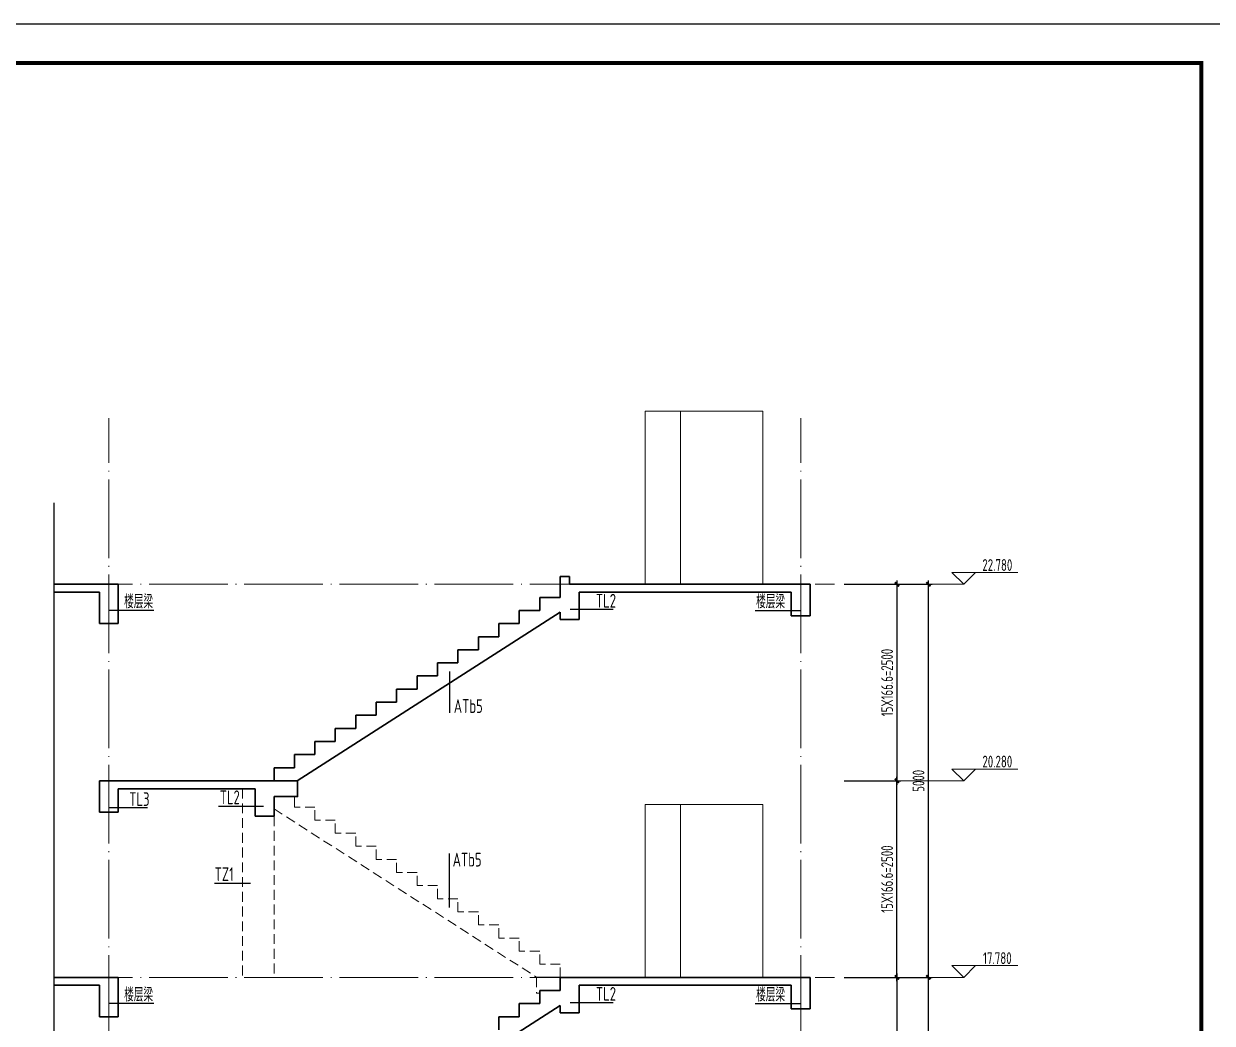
# Model space of a CAD drawing. Extents: x 56246 to 893198, y -950445 to -423535.
# Drawn here: x 471734 to 486851, y -472867 to -460155 of the extents above; entities that cross this region are included whole.
import ezdxf
from ezdxf.enums import TextEntityAlignment as Align

# ---------------------------------------------------------------- set-up
doc = ezdxf.new("R2010")
doc.units = 0
doc.header["$LTSCALE"] = 500
doc.linetypes.add('DOTE', pattern=[2.42, 2, -0.2, 0.02, -0.2])
doc.linetypes.add('HIDDEN', pattern=[0.375, 0.25, -0.125])
for name, color, linetype, lineweight in [('0S-楼梯-不可见', 2, 'HIDDEN', 18), ('0S-楼梯-尺寸', 21, 'Continuous', 13), ('0S-楼梯-线', 2, 'Continuous', 30), ('0S-详图-轴线', 1, 'DOTE', 13)]:
    doc.layers.add(name, color=color, linetype=linetype, lineweight=lineweight)
doc.layers.add('0S-草图', color=9, linetype='Continuous', lineweight=20, plot=False)
for name, color, linetype in [('OTHER', 7, 'Continuous'), ('T-TK', 157, 'Continuous'), ('TEXT_LT', 90, 'Continuous'), ('照明平面标注层', 111, 'Continuous')]:
    doc.layers.add(name, color=color, linetype=linetype)
doc.styles.add('TSSD_DIMENSION', font='tssdeng.shx', dxfattribs={"width": 0.7, "bigfont": 'Hztxt.shx'})
doc.styles.add('TSSD_Rein', font='Tssdeng.shx', dxfattribs={"width": 0.7, "bigfont": 'hztxt.shx'})
doc.dimstyles.new('TSSD_50_50', dxfattribs={"dimtxt": 150, "dimasz": 50, "dimexe": 50, "dimexo": 125, "dimgap": 50, "dimtad": 1, "dimdec": 0, "dimzin": 0, "dimdsep": 46, "dimtxsty": 'TSSD_DIMENSION', "dimblk": 'ARCHTICK', "dimblk1": 'ARCHTICK', "dimblk2": 'ARCHTICK', "dimcen": 0, "dimdle": 50, "dimclrt": 7, "dimadec": 0, "dimazin": 0, "dimtfac": 1, "dimtdec": 0, "dimtix": 1, "dimtmove": 2, "dimatfit": 3, "dimfxl": 1, "dimtolj": 1, "dimtzin": 0, "dimarcsym": 0})

# ---------------------------------------------------------------- blocks, each defined once
blk = doc.blocks.new('_ArchTick')
at = {"color": 0, "linetype": 'ByBlock', "const_width": 0.5}
blk.add_lwpolyline([(-0.53, -0.53), (0.53, 0.53)], dxfattribs=at)
blk = doc.blocks.new('*D689')
at = {"layer": '0S-楼梯-尺寸', "color": 0, "lineweight": -2, "transparency": 16777216}
for p, q in [((483240, -477334), (483240, -472234)), ((482170, -472284), (483290, -472284)), ((482170, -477284), (483290, -477284))]:
    blk.add_line(p, q, dxfattribs=at)
at = {"layer": 'Defpoints', "color": 0, "transparency": 16777216}
for p in [(482045, -472284), (483240, -472284), (482045, -477284)]:
    blk.add_point(p, dxfattribs=at)
at = {"layer": '0S-楼梯-尺寸', "color": 0, "lineweight": -2, "transparency": 16777216, "xscale": 50, "yscale": 50, "zscale": 50}
for p, rotation in [((483240, -472284), 90), ((483240, -477284), 270)]:
    blk.add_blockref('_ArchTick', p, dxfattribs=dict(at, rotation=rotation))
at = {"layer": '0S-楼梯-尺寸', "color": 7, "transparency": 16777216, "insert": (483115, -474784), "char_height": 150, "attachment_point": 5, "rotation": 90, "style": 'TSSD_DIMENSION'}
blk.add_mtext('\\A1;5000', dxfattribs=at)
blk = doc.blocks.new('*D690')
at = {"layer": '0S-楼梯-尺寸', "color": 0, "lineweight": -2, "transparency": 16777216}
for p, q in [((483240, -472334), (483240, -467234)), ((482170, -467284), (483290, -467284)), ((482170, -472284), (483290, -472284))]:
    blk.add_line(p, q, dxfattribs=at)
at = {"layer": 'Defpoints', "color": 0, "transparency": 16777216}
for p in [(482045, -467284), (483240, -467284), (482045, -472284)]:
    blk.add_point(p, dxfattribs=at)
at = {"layer": '0S-楼梯-尺寸', "color": 0, "lineweight": -2, "transparency": 16777216, "xscale": 50, "yscale": 50, "zscale": 50}
for p, rotation in [((483240, -467284), 90), ((483240, -472284), 270)]:
    blk.add_blockref('_ArchTick', p, dxfattribs=dict(at, rotation=rotation))
at = {"layer": '0S-楼梯-尺寸', "color": 7, "transparency": 16777216, "insert": (483115, -469784), "char_height": 150, "attachment_point": 5, "rotation": 90, "style": 'TSSD_DIMENSION'}
blk.add_mtext('\\A1;5000', dxfattribs=at)
blk = doc.blocks.new('*D695')
at = {"layer": '0S-楼梯-尺寸', "color": 0, "lineweight": -2, "transparency": 16777216}
for p, q in [((482840, -472234), (482840, -474834)), ((482170, -472284), (482890, -472284)), ((482170, -474784), (482890, -474784))]:
    blk.add_line(p, q, dxfattribs=at)
at = {"layer": 'Defpoints', "color": 0, "transparency": 16777216}
for p in [(482045, -472284), (482045, -474784), (482840, -474784)]:
    blk.add_point(p, dxfattribs=at)
at = {"layer": '0S-楼梯-尺寸', "color": 0, "lineweight": -2, "transparency": 16777216, "xscale": 50, "yscale": 50, "zscale": 50}
for p, rotation in [((482840, -472284), 90), ((482840, -474784), 270)]:
    blk.add_blockref('_ArchTick', p, dxfattribs=dict(at, rotation=rotation))
at = {"layer": '0S-楼梯-尺寸', "color": 7, "transparency": 16777216, "insert": (482715, -473534), "char_height": 150, "attachment_point": 5, "rotation": 90, "style": 'TSSD_DIMENSION'}
blk.add_mtext('\\A1;15X166.6=2500', dxfattribs=at)
blk = doc.blocks.new('*D696')
at = {"layer": '0S-楼梯-尺寸', "color": 0, "lineweight": -2, "transparency": 16777216}
for p, q in [((482170, -469784), (482890, -469784)), ((482840, -472334), (482840, -469734)), ((482170, -472284), (482890, -472284))]:
    blk.add_line(p, q, dxfattribs=at)
at = {"layer": 'Defpoints', "color": 0, "transparency": 16777216}
for p in [(482045, -469784), (482840, -469784), (482045, -472284)]:
    blk.add_point(p, dxfattribs=at)
at = {"layer": '0S-楼梯-尺寸', "color": 0, "lineweight": -2, "transparency": 16777216, "xscale": 50, "yscale": 50, "zscale": 50}
for p, rotation in [((482840, -469784), 90), ((482840, -472284), 270)]:
    blk.add_blockref('_ArchTick', p, dxfattribs=dict(at, rotation=rotation))
at = {"layer": '0S-楼梯-尺寸', "color": 7, "transparency": 16777216, "insert": (482715, -471034), "char_height": 150, "attachment_point": 5, "rotation": 90, "style": 'TSSD_DIMENSION'}
blk.add_mtext('\\A1;15X166.6=2500', dxfattribs=at)
blk = doc.blocks.new('*D697')
at = {"layer": '0S-楼梯-尺寸', "color": 0, "lineweight": -2, "transparency": 16777216}
for p, q in [((482840, -467234), (482840, -469834)), ((482170, -467284), (482890, -467284)), ((482170, -469784), (482890, -469784))]:
    blk.add_line(p, q, dxfattribs=at)
at = {"layer": 'Defpoints', "color": 0, "transparency": 16777216}
for p in [(482045, -467284), (482045, -469784), (482840, -469784)]:
    blk.add_point(p, dxfattribs=at)
at = {"layer": '0S-楼梯-尺寸', "color": 0, "lineweight": -2, "transparency": 16777216, "xscale": 50, "yscale": 50, "zscale": 50}
for p, rotation in [((482840, -467284), 90), ((482840, -469784), 270)]:
    blk.add_blockref('_ArchTick', p, dxfattribs=dict(at, rotation=rotation))
at = {"layer": '0S-楼梯-尺寸', "color": 7, "transparency": 16777216, "insert": (482715, -468534), "char_height": 150, "attachment_point": 5, "rotation": 90, "style": 'TSSD_DIMENSION'}
blk.add_mtext('\\A1;15X166.6=2500', dxfattribs=at)
blk = doc.blocks.new('A0-DWF')
at = {"layer": 'T-TK'}
blk.add_line((0, 0), (118900, 0), dxfattribs=at)
at = {"layer": 'T-TK', "const_width": 100}
blk.add_lwpolyline([(2500, -83100), (117900, -83100), (117900, -1000), (2500, -1000)], close=True, dxfattribs=at)

msp = doc.modelspace()

# ---------------------------------------------------------------- linework, layer by layer
at = {"const_width": 15, "elevation": -47.6426}
for points in [[(474916.9473, -469783.896), (475216.9473, -469783.896)], [(478556.9473, -472283.896), (478256.9473, -472283.896)]]:
    msp.add_lwpolyline(points, dxfattribs=at)
at = {"layer": '0S-楼梯-不可见'}
for p, q in [((474516.9473, -469883.896, -47.6426), (474516.9473, -472283.896, -47.6426)), ((475176.9473, -470117.2293, -47.6426), (475176.9473, -469983.896, -47.6426)), ((475436.9473, -470117.2293, -47.6426), (475176.9473, -470117.2293, -47.6426)), ((475436.9473, -470283.896, -47.6426), (475436.9473, -470117.2293, -47.6426)), ((474916.9473, -470140.6137, -47.6426), (478260.4677, -472283.896, -47.6426)), ((474916.9473, -470233.896, -47.6426), (474916.9473, -472283.896, -47.6426)), ((475696.9473, -470283.896, -47.6426), (475436.9473, -470283.896, -47.6426)), ((475696.9473, -470450.5627, -47.6426), (475696.9473, -470283.896, -47.6426)), ((475956.9473, -470450.5627, -47.6426), (475696.9473, -470450.5627, -47.6426)), ((475956.9473, -470617.2293, -47.6426), (475956.9473, -470450.5627, -47.6426)), ((476216.9473, -470617.2293, -47.6426), (475956.9473, -470617.2293, -47.6426)), ((476216.9473, -470783.896, -47.6426), (476216.9473, -470617.2293, -47.6426)), ((476476.9473, -470783.896, -47.6426), (476216.9473, -470783.896, -47.6426)), ((476476.9473, -470950.5627, -47.6426), (476476.9473, -470783.896, -47.6426)), ((476736.9473, -470950.5627, -47.6426), (476476.9473, -470950.5627, -47.6426)), ((476736.9473, -471117.2293, -47.6426), (476736.9473, -470950.5627, -47.6426)), ((476996.9473, -471117.2293, -47.6426), (476736.9473, -471117.2293, -47.6426)), ((476996.9473, -471283.896, -47.6426), (476996.9473, -471117.2293, -47.6426)), ((477256.9473, -471283.896, -47.6426), (476996.9473, -471283.896, -47.6426)), ((477256.9473, -471450.5627, -47.6426), (477256.9473, -471283.896, -47.6426)), ((477516.9473, -471450.5627, -47.6426), (477256.9473, -471450.5627, -47.6426)), ((477516.9473, -471617.2293, -47.6426), (477516.9473, -471450.5627, -47.6426)), ((477776.9473, -471617.2293, -47.6426), (477516.9473, -471617.2293, -47.6426)), ((477776.9473, -471783.896, -47.6426), (477776.9473, -471617.2293, -47.6426)), ((478036.9473, -471783.896, -47.6426), (477776.9473, -471783.896, -47.6426)), ((478036.9473, -471950.5627, -47.6426), (478036.9473, -471783.896, -47.6426)), ((478296.9473, -471950.5627, -47.6426), (478036.9473, -471950.5627, -47.6426)), ((478296.9473, -472117.2293, -47.6426), (478296.9473, -471950.5627, -47.6426)), ((478556.9473, -472117.2293, -47.6426), (478296.9473, -472117.2293, -47.6426)), ((478556.9473, -472283.896, -47.6426), (478556.9473, -472117.2293, -47.6426))]:
    msp.add_line(p, q, dxfattribs=at)
at = {"layer": '0S-楼梯-不可见', "elevation": -47.6426}
msp.add_lwpolyline([(478556.9473, -472283.896), (478256.9473, -472283.896), (478256.9473, -472483.896), (478296.9473, -472483.896)], dxfattribs=at)
at = {"layer": '0S-楼梯-尺寸'}
for p, q in [((483690.3426, -467283.896, -47.6426), (483540.3426, -467133.896, -47.6426)), ((483540.3426, -467133.896, -47.6426), (483840.3426, -467133.896, -47.6426)), ((483840.3426, -467133.896, -47.6426), (483690.3426, -467283.896, -47.6426)), ((483690.3426, -467133.896, -47.6426), (484378.914, -467133.896, -47.6426)), ((483690.3426, -467283.896, -47.6426), (483290.3426, -467283.896, -47.6426)), ((483690.3426, -469783.896, -47.6426), (483540.3426, -469633.896, -47.6426)), ((483540.3426, -469633.896, -47.6426), (483840.3426, -469633.896, -47.6426)), ((483840.3426, -469633.896, -47.6426), (483690.3426, -469783.896, -47.6426)), ((483690.3426, -469633.896, -47.6426), (484378.914, -469633.896, -47.6426)), ((483690.3426, -469783.896, -47.6426), (482890.3426, -469783.896, -47.6426)), ((483540.3426, -472133.896, -47.6426), (483840.3426, -472133.896, -47.6426)), ((483690.3426, -472283.896, -47.6426), (483540.3426, -472133.896, -47.6426)), ((483690.3426, -472133.896, -47.6426), (484378.914, -472133.896, -47.6426)), ((483840.3426, -472133.896, -47.6426), (483690.3426, -472283.896, -47.6426)), ((483690.3426, -472283.896, -47.6426), (483290.3426, -472283.896, -47.6426))]:
    msp.add_line(p, q, dxfattribs=at)
at = {"layer": '0S-楼梯-线'}
for p, q in [((478556.9473, -467183.896, -47.6426), (478676.9473, -467183.896, -47.6426)), ((478556.9473, -467183.896, -47.6426), (478556.9473, -467450.5627, -47.6426)), ((478676.9473, -467183.896, -47.6426), (478676.9473, -467283.896, -47.6426)), ((472936.6249, -467283.896, -47.6426), (472118.9766, -467283.896, -47.6426)), ((472118.9766, -467383.896, -47.6426), (472696.6249, -467383.896, -47.6426)), ((472696.6249, -467783.896, -47.6426), (472696.6249, -467383.896, -47.6426)), ((472936.6249, -467783.896, -47.6426), (472936.6249, -467283.896, -47.6426)), ((481736.6249, -467283.896, -47.6426), (478676.9473, -467283.896, -47.6426)), ((478796.9473, -467383.896, -47.6426), (481496.6249, -467383.896, -47.6426)), ((478796.9473, -467383.896, -47.6426), (478796.9473, -467733.896, -47.6426)), ((481496.6249, -467383.896, -47.6426), (481496.6249, -467683.896, -47.6426)), ((481736.6249, -467283.896, -47.6426), (481736.6249, -467683.896, -47.6426)), ((478296.9473, -467450.5627, -47.6426), (478296.9473, -467617.2293, -47.6426)), ((478556.9473, -467450.5627, -47.6426), (478296.9473, -467450.5627, -47.6426)), ((475213.4269, -469783.896, -47.6426), (478556.9473, -467640.6137, -47.6426)), ((478296.9473, -467617.2293, -47.6426), (478036.9473, -467617.2293, -47.6426)), ((478036.9473, -467617.2293, -47.6426), (478036.9473, -467783.896, -47.6426)), ((478556.9473, -467640.6137, -47.6426), (478556.9473, -467733.896, -47.6426)), ((481736.6249, -467683.896, -47.6426), (481496.6249, -467683.896, -47.6426)), ((472936.6249, -467783.896, -47.6426), (472696.6249, -467783.896, -47.6426)), ((477776.9473, -467783.896, -47.6426), (477776.9473, -467950.5627, -47.6426)), ((478036.9473, -467783.896, -47.6426), (477776.9473, -467783.896, -47.6426)), ((478796.9473, -467733.896, -47.6426), (478556.9473, -467733.896, -47.6426)), ((477516.9473, -467950.5627, -47.6426), (477516.9473, -468117.2293, -47.6426)), ((477776.9473, -467950.5627, -47.6426), (477516.9473, -467950.5627, -47.6426)), ((477256.9473, -468117.2293, -47.6426), (477256.9473, -468283.896, -47.6426)), ((477516.9473, -468117.2293, -47.6426), (477256.9473, -468117.2293, -47.6426)), ((477256.9473, -468283.896, -47.6426), (476996.9473, -468283.896, -47.6426)), ((476996.9473, -468283.896, -47.6426), (476996.9473, -468450.5627, -47.6426)), ((476736.9473, -468450.5627, -47.6426), (476736.9473, -468617.2293, -47.6426)), ((476996.9473, -468450.5627, -47.6426), (476736.9473, -468450.5627, -47.6426)), ((476476.9473, -468617.2293, -47.6426), (476476.9473, -468783.896, -47.6426)), ((476736.9473, -468617.2293, -47.6426), (476476.9473, -468617.2293, -47.6426)), ((476216.9473, -468783.896, -47.6426), (476216.9473, -468950.5627, -47.6426)), ((476476.9473, -468783.896, -47.6426), (476216.9473, -468783.896, -47.6426)), ((476216.9473, -468950.5627, -47.6426), (475956.9473, -468950.5627, -47.6426)), ((475956.9473, -468950.5627, -47.6426), (475956.9473, -469117.2293, -47.6426)), ((475696.9473, -469117.2293, -47.6426), (475696.9473, -469283.896, -47.6426)), ((475956.9473, -469117.2293, -47.6426), (475696.9473, -469117.2293, -47.6426)), ((475436.9473, -469283.896, -47.6426), (475436.9473, -469450.5627, -47.6426)), ((475696.9473, -469283.896, -47.6426), (475436.9473, -469283.896, -47.6426)), ((475176.9473, -469450.5627, -47.6426), (475176.9473, -469617.2293, -47.6426)), ((475436.9473, -469450.5627, -47.6426), (475176.9473, -469450.5627, -47.6426)), ((474916.9473, -469617.2293, -47.6426), (474916.9473, -469783.896, -47.6426)), ((475176.9473, -469617.2293, -47.6426), (474916.9473, -469617.2293, -47.6426)), ((472696.6249, -470183.896, -47.6426), (472696.6249, -469783.896, -47.6426)), ((475176.9473, -469783.896, -47.6426), (472696.6249, -469783.896, -47.6426)), ((472936.6249, -470183.896, -47.6426), (472936.6249, -469883.896, -47.6426)), ((472936.6249, -469883.896, -47.6426), (474676.9473, -469883.896, -47.6426)), ((474676.9473, -470233.896, -47.6426), (474676.9473, -469883.896, -47.6426)), ((474916.9473, -470233.896, -47.6426), (474916.9473, -469983.896, -47.6426)), ((472936.6249, -470183.896, -47.6426), (472696.6249, -470183.896, -47.6426)), ((474916.9473, -470233.896, -47.6426), (474676.9473, -470233.896, -47.6426)), ((472936.6249, -472283.896, -47.6426), (472118.9766, -472283.896, -47.6426)), ((472118.9766, -472383.896, -47.6426), (472696.6249, -472383.896, -47.6426)), ((472696.6249, -472783.896, -47.6426), (472696.6249, -472383.896, -47.6426)), ((472936.6249, -472783.896, -47.6426), (472936.6249, -472283.896, -47.6426)), ((481736.6249, -472283.896, -47.6426), (478556.9473, -472283.896, -47.6426)), ((478556.9473, -472283.896, -47.6426), (478556.9473, -472450.5627, -47.6426)), ((478796.9473, -472383.896, -47.6426), (481496.6249, -472383.896, -47.6426)), ((478796.9473, -472383.896, -47.6426), (478796.9473, -472733.896, -47.6426)), ((481496.6249, -472383.896, -47.6426), (481496.6249, -472683.896, -47.6426)), ((481736.6249, -472683.896, -47.6426), (481736.6249, -472283.896, -47.6426)), ((478556.9473, -472450.5627, -47.6426), (478296.9473, -472450.5627, -47.6426)), ((478296.9473, -472450.5627, -47.6426), (478296.9473, -472617.2293, -47.6426)), ((475213.4269, -474783.896, -47.6426), (478556.9473, -472640.6137, -47.6426)), ((478296.9473, -472617.2293, -47.6426), (478036.9473, -472617.2293, -47.6426)), ((478036.9473, -472617.2293, -47.6426), (478036.9473, -472783.896, -47.6426)), ((478556.9473, -472640.6137, -47.6426), (478556.9473, -472733.896, -47.6426)), ((481736.6249, -472683.896, -47.6426), (481496.6249, -472683.896, -47.6426)), ((472936.6249, -472783.896, -47.6426), (472696.6249, -472783.896, -47.6426)), ((478036.9473, -472783.896, -47.6426), (477776.9473, -472783.896, -47.6426)), ((477776.9473, -472783.896, -47.6426), (477776.9473, -472950.5627, -47.6426)), ((478796.9473, -472733.896, -47.6426), (478556.9473, -472733.896, -47.6426))]:
    msp.add_line(p, q, dxfattribs=at)
at = {"layer": '0S-楼梯-线', "elevation": -47.6426}
msp.add_lwpolyline([(474916.9473, -469783.896), (475216.9473, -469783.896), (475216.9473, -469983.896), (474916.9473, -469983.896)], dxfattribs=at)
at = {"layer": '0S-草图'}
for p, q in [((479636.6249, -467283.896, -47.6426), (479636.6249, -465083.896, -47.6426)), ((481136.6249, -465083.896, -47.6426), (479636.6249, -465083.896, -47.6426)), ((480086.6249, -467283.896, -47.6426), (480086.6249, -465083.896, -47.6426)), ((481136.6249, -467283.896, -47.6426), (481136.6249, -465083.896, -47.6426)), ((479636.6249, -472283.896, -47.6426), (479636.6249, -470083.896, -47.6426)), ((481136.6249, -470083.896, -47.6426), (479636.6249, -470083.896, -47.6426)), ((480086.6249, -472283.896, -47.6426), (480086.6249, -470083.896, -47.6426)), ((481136.6249, -472283.896, -47.6426), (481136.6249, -470083.896, -47.6426))]:
    msp.add_line(p, q, dxfattribs=at)
at = {"layer": '0S-详图-轴线'}
for p, q in [((472816.6249, -491150.1371, -47.6426), (472816.6249, -465169.806, -47.6426)), ((481616.6249, -491150.1371, -47.6426), (481616.6249, -465169.806, -47.6426)), ((472118.9766, -467283.896, -47.6426), (482044.5728, -467283.896, -47.6426)), ((472118.9766, -472283.896, -47.6426), (482044.5728, -472283.896, -47.6426))]:
    msp.add_line(p, q, dxfattribs=at)
at = {"layer": 'OTHER'}
msp.add_line((472118.9766, -478866.1188, -47.6426), (472118.9766, -466249.4816, -47.6426), dxfattribs=at)
at = {"layer": 'TEXT_LT'}
for p, q in [((473390.1609, -467616.0567, -47.6426), (472816.6249, -467616.0567, -47.6426)), ((479232.3884, -467606.1805, -47.6426), (478682.4597, -467606.1805, -47.6426)), ((481035.9153, -467616.0567, -47.6426), (481609.4513, -467616.0567, -47.6426)), ((477147.6678, -468393.2347, -47.6426), (477147.6678, -468918.633, -47.6426)), ((473306.104, -470128.8731, -47.6426), (472819.2408, -470128.8731, -47.6426)), ((474212.5248, -470106.1805, -47.6426), (474783.3094, -470106.1805, -47.6426)), ((477147.6678, -471393.2347, -47.6426), (477147.6678, -470709.0981, -47.6426)), ((474160.8212, -471083.896, -47.6426), (474616.6437, -471083.896, -47.6426)), ((473390.1609, -472616.0567, -47.6426), (472816.6249, -472616.0567, -47.6426)), ((479232.3884, -472606.1805, -47.6426), (478682.4597, -472606.1805, -47.6426)), ((481035.9153, -472616.0567, -47.6426), (481609.4513, -472616.0567, -47.6426))]:
    msp.add_line(p, q, dxfattribs=at)

# ---------------------------------------------------------------- block references
at = {"layer": '照明平面标注层', "xscale": 0.5, "yscale": 0.5, "zscale": 0.5}
msp.add_blockref('A0-DWF', (427763.4361, -460154.8059), dxfattribs=at)

# ---------------------------------------------------------------- texts
at = {"layer": '0S-楼梯-尺寸', "style": 'TSSD_DIMENSION', "width": 0.7}
for s, p in [('22.780', (484117.4784, -467038.9959, -47.6426)), ('20.280', (484117.4784, -469538.9959, -47.6426)), ('17.780', (484117.4784, -472038.9959, -47.6426))]:
    msp.add_text(s, height=150, dxfattribs=at).set_placement(p, align=Align.MIDDLE)
at = {"layer": 'TEXT_LT', "style": 'TSSD_Rein', "width": 0.7}
for s, p in [('楼层梁', (473010.917, -467591.1727, -47.6426)), ('TL2', (479011.4076, -467581.2965, -47.6426)), ('楼层梁', (481049.5884, -467591.1727, -47.6426)), ('ATb5', (477204.0089, -468920.727, -95.2851)), ('TL3', (473075.2241, -470103.9891, -47.6426)), ('TL2', (474226.1979, -470081.2965, -47.6426)), ('ATb5', (477189.7628, -470873.9298, -95.2851)), ('TZ1', (474162.136, -471059.012, -47.6426)), ('楼层梁', (473010.917, -472591.1727, -47.6426)), ('楼层梁', (481049.5884, -472591.1727, -47.6426)), ('TL2', (479011.4076, -472581.2965, -47.6426))]:
    msp.add_text(s, height=175, dxfattribs=at).set_placement(p)

# ---------------------------------------------------------------- dimensions: what is measured, and where the dimension line sits
at = {"layer": '0S-楼梯-尺寸'}
for p1, p2, picture, middle in [((482044.5728, -472283.896, -47.6426), (482044.5728, -467283.896, -47.6426), '*D690', (483115.3426, -469783.896, -47.6426)), ((482044.5728, -477283.896, -47.6426), (482044.5728, -472283.896, -47.6426), '*D689', (483115.3426, -474783.896, -47.6426))]:
    dim = msp.add_aligned_dim(p1=p1, p2=p2, distance=-1195.7698, dimstyle='TSSD_50_50', dxfattribs=at)
    dim.commit()
    dim.dimension.update_dxf_attribs({"geometry": picture, "text_midpoint": middle})
for p1, p2, distance, picture, middle in [((482044.5728, -467283.896, -47.6426), (482044.5728, -469783.896, -47.6426), 795.7698, '*D697', (482715.3426, -468533.896, -47.6426)), ((482044.5728, -472283.896, -47.6426), (482044.5728, -469783.896, -47.6426), -795.7698, '*D696', (482715.3426, -471033.896, -47.6426)), ((482044.5728, -472283.896, -47.6426), (482044.5728, -474783.896, -47.6426), 795.7698, '*D695', (482715.3426, -473533.896, -47.6426))]:
    dim = msp.add_aligned_dim(p1=p1, p2=p2, distance=distance, text='15X166.6=<>', dimstyle='TSSD_50_50', dxfattribs=at)
    dim.commit()
    dim.dimension.update_dxf_attribs({"geometry": picture, "text_midpoint": middle})

doc.saveas('drawing.dxf')
